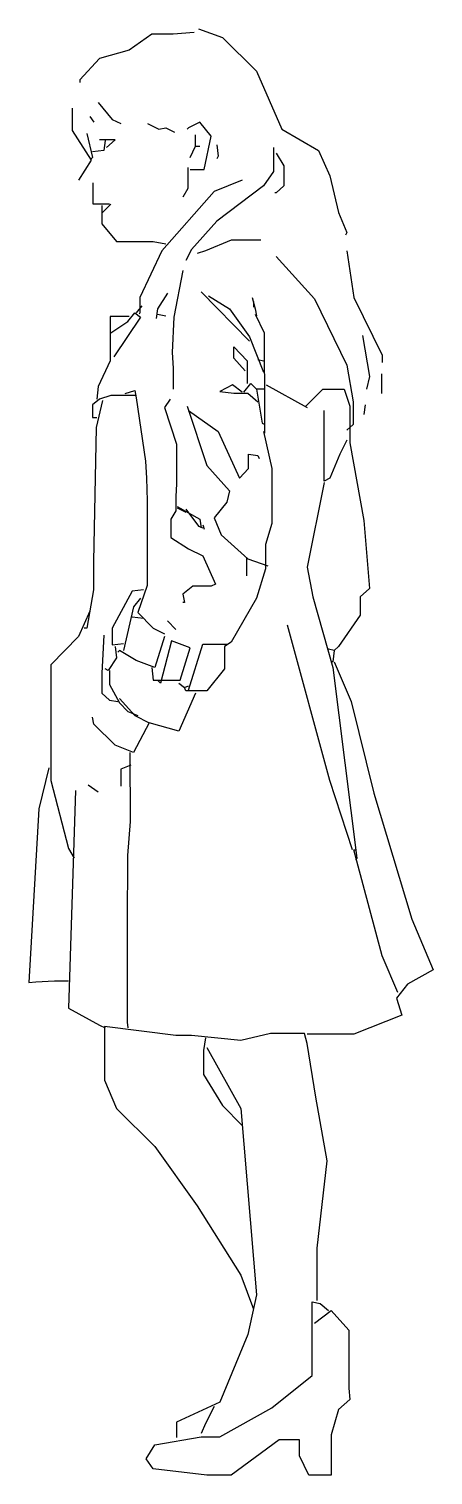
# Model space of a CAD drawing. Header units: millimetres. Extents: x 249.9 to 268, y 339.1 to 403.9.
import ezdxf

# ---------------------------------------------------------------- set-up
doc = ezdxf.new("R2010")
doc.units = ezdxf.units.MM
doc.layers.add('Standard', color=7, linetype='Continuous')

msp = doc.modelspace()

# ---------------------------------------------------------------- linework, layer by layer
at = {"layer": 'Standard', "linetype": 'Continuous'}
for points in [[(257.474, 403.91), (258.551, 403.53), (260.071, 402.01), (261.211, 399.414), (262.857, 398.463), (263.364, 397.324), (263.744, 395.676), (264.124, 394.79), (264.061, 394.664)], [(257.284, 403.752), (256.334, 403.672), (255.384, 403.672), (254.371, 402.96), (253.041, 402.58), (252.154, 401.63), (252.154, 401.503)], [(252.977, 400.617), (253.611, 399.857), (253.991, 399.667)], [(251.806, 400.364), (251.806, 399.35), (252.661, 398.02), (252.091, 397.133)], [(252.597, 399.983), (252.787, 399.73)], [(255.194, 399.667), (255.701, 399.414), (256.017, 399.477), (256.397, 399.287)], [(257.094, 397.608), (257.727, 397.608), (258.044, 399.097), (257.537, 399.73), (257.031, 399.477), (256.967, 399.414)], [(252.471, 399.223), (252.724, 398.147), (252.661, 398.084)], [(253.294, 398.907), (253.231, 398.463), (252.724, 398.4)], [(253.357, 398.59), (253.737, 398.938), (253.041, 398.938)], [(257.094, 398.147), (257.347, 398.654), (257.537, 398.654)], [(257.347, 398.654), (257.347, 399.16)], [(258.297, 398.716), (258.361, 398.21), (258.297, 398.084)], [(260.831, 398.59), (260.831, 397.513), (260.387, 396.88), (258.297, 395.296), (257.157, 394.03), (256.904, 393.523)], [(260.957, 398.336), (261.306, 397.767), (261.306, 396.88), (260.957, 396.563), (260.894, 396.563)], [(256.999, 397.704), (256.999, 396.753), (256.777, 396.374)], [(253.484, 396.057), (252.756, 396.057), (252.756, 397.006)], [(259.437, 397.133), (258.171, 396.627), (255.827, 393.966), (254.846, 391.877), (254.846, 391.18), (254.814, 391.117)], [(253.136, 395.994), (253.136, 395.17), (253.801, 394.378), (255.447, 394.378), (256.017, 394.284)], [(253.547, 396.057), (253.167, 395.676)], [(260.261, 394.442), (258.931, 394.442), (257.791, 393.966), (257.411, 393.84)], [(260.957, 393.713), (262.667, 391.813), (264.124, 388.836), (264.409, 387.19), (264.409, 386.176), (264.124, 385.923)], [(264.124, 393.966), (264.441, 391.877), (265.707, 389.28), (265.707, 388.963)], [(256.777, 393.08), (256.366, 390.99), (256.287, 389.407), (256.342, 388.71), (256.342, 387.76)], [(256.081, 392.067), (255.637, 391.37), (255.574, 390.926)], [(257.601, 392.13), (259.754, 389.914)], [(257.917, 391.94), (258.867, 391.37), (259.754, 390.103), (260.387, 388.52)], [(259.881, 391.877), (260.007, 391.37), (260.071, 391.053)], [(259.944, 391.687), (259.944, 391.433)], [(254.371, 391.022), (253.516, 391.022), (253.516, 389.027), (252.977, 387.887), (252.914, 387.317)], [(253.547, 390.293), (254.307, 390.8), (254.624, 391.18), (254.877, 390.99), (253.674, 389.216)], [(254.941, 391.497), (254.687, 391.18)], [(255.637, 391.117), (256.017, 391.053)], [(260.007, 391.117), (260.419, 390.293), (260.435, 386.62), (260.435, 385.796)], [(259.564, 388.584), (259.057, 389.154), (259.057, 389.66), (259.659, 389.027), (259.659, 388.013)], [(264.821, 390.167), (265.137, 388.33), (265.011, 387.76)], [(260.134, 389.09), (260.387, 389.027)], [(265.676, 388.457), (265.676, 387.57)], [(254.181, 387.57), (254.624, 387.697), (254.687, 387.38), (255.099, 384.53), (255.147, 383.77), (255.17, 382.756), (255.17, 378.957), (254.751, 377.753), (255.447, 377.057), (255.954, 376.803)], [(259.437, 387.633), (258.994, 387.95), (258.424, 387.665), (259.057, 387.585), (259.691, 387.585), (260.134, 387.19)], [(259.501, 387.633), (259.817, 388.013), (260.071, 387.76)], [(260.451, 387.76), (260.071, 387.76), (260.324, 386.24), (260.451, 386.176)], [(260.514, 387.95), (262.351, 386.937)], [(262.287, 387.001), (263.047, 387.76), (263.997, 387.76), (264.251, 387.001), (264.251, 385.353), (264.884, 381.87), (265.137, 378.83), (264.726, 378.45), (264.726, 377.627), (263.744, 376.233), (263.554, 376.043), (263.301, 376.107)], [(253.167, 387.253), (252.882, 386.05), (252.772, 380.034), (252.772, 378.767), (252.471, 377.057), (252.344, 377.057)], [(254.687, 387.475), (253.547, 387.475), (253.041, 387.317), (252.724, 387.063), (252.724, 386.494), (252.914, 386.494)], [(256.207, 387.317), (255.954, 386.937), (256.492, 385.29), (256.492, 383.517), (256.461, 382.947), (256.461, 382.313), (256.239, 381.933), (256.239, 381.11), (257.031, 380.603), (257.664, 380.287), (258.234, 379.02), (258.044, 378.925), (257.221, 378.925), (256.777, 378.577), (256.841, 378.197), (256.777, 378.197)], [(256.967, 387.001), (257.854, 384.34), (258.867, 383.2), (258.741, 382.694), (258.171, 381.997), (258.487, 381.237), (259.691, 380.16), (260.577, 379.843)], [(264.947, 387.063), (264.884, 386.62)], [(257.031, 386.81), (258.361, 385.86), (259.311, 383.77), (259.722, 384.213), (259.722, 384.847), (260.134, 384.784), (260.197, 384.657)], [(264.124, 385.48), (263.807, 384.847), (263.364, 383.77), (263.111, 383.643), (263.111, 386.81)], [(260.387, 385.86), (260.767, 384.213), (260.767, 381.744), (260.482, 380.793), (260.482, 379.716), (260.071, 378.387), (258.931, 376.423), (258.646, 376.233), (258.646, 375.22), (257.854, 374.239), (256.904, 374.239), (256.841, 374.397)], [(263.111, 383.58), (262.351, 379.78), (262.604, 378.45), (263.491, 375.284), (264.567, 366.733), (264.504, 366.67)], [(256.524, 382.503), (257.537, 381.933), (257.601, 381.553)], [(256.524, 382.44), (256.904, 382.251)], [(256.904, 382.377), (257.474, 381.617), (257.664, 381.553)], [(257.664, 381.68), (257.727, 381.49)], [(259.627, 380.223), (259.627, 379.4)], [(255.004, 378.767), (254.497, 378.704), (253.611, 377.057), (253.611, 376.296), (254.117, 376.36)], [(254.877, 378.387), (254.561, 378.006), (254.117, 376.043)], [(252.597, 377.817), (252.091, 376.676), (250.856, 375.41), (250.856, 370.216), (251.647, 367.176), (251.901, 366.733)], [(254.497, 377.563), (255.004, 377.501)], [(256.081, 377.374), (256.461, 376.994)], [(253.231, 376.74), (253.136, 375.03), (253.136, 374.143), (253.484, 373.827), (253.864, 373.763)], [(255.954, 376.676), (255.511, 375.284), (254.687, 375.6), (253.927, 376.043), (253.864, 375.98)], [(264.377, 367.114), (263.364, 370.216), (261.464, 377.183)], [(253.737, 376.233), (253.801, 375.727), (253.421, 375.157), (253.294, 375.22)], [(255.384, 375.284), (255.447, 374.713), (256.651, 374.713), (257.094, 376.17), (256.271, 376.487), (255.764, 374.586), (255.637, 374.713)], [(257.031, 374.27), (257.664, 376.329), (258.741, 376.329)], [(263.554, 376.043), (263.491, 375.537), (263.427, 375.537)], [(263.554, 375.537), (264.314, 373.763), (265.327, 369.647), (267.037, 364.01), (267.987, 361.73), (266.847, 361.097), (266.341, 360.463), (266.594, 359.704), (264.441, 358.848), (262.351, 358.848)], [(253.484, 375.157), (253.484, 374.523), (253.927, 373.7), (254.307, 373.32), (254.751, 373.13)], [(257.347, 374.143), (256.587, 372.433), (255.257, 372.813), (254.561, 371.483), (253.737, 371.8), (252.787, 372.751), (252.724, 373.067)], [(256.587, 374.586), (256.841, 374.397), (257.031, 374.46)], [(253.927, 373.89), (254.624, 373.13), (255.257, 372.813)], [(254.402, 371.483), (254.418, 368.38), (254.299, 366.86), (254.272, 363.756), (254.272, 359.387), (254.307, 359.133)], [(250.761, 370.787), (250.317, 368.95), (249.874, 361.16), (250.191, 361.192), (251.014, 361.239), (251.647, 361.239)], [(254.434, 370.914), (253.991, 370.723), (253.991, 369.963)], [(251.964, 369.773), (251.647, 360.02), (253.041, 359.26), (253.294, 359.133)], [(252.534, 370.027), (252.977, 369.71)], [(266.404, 360.716), (265.707, 362.364), (264.567, 366.607), (264.441, 367.114), (264.504, 367.114)], [(262.794, 346.91), (262.794, 349.253), (263.237, 353.18), (262.731, 356.03), (262.351, 358.437), (262.224, 358.88), (260.704, 358.88), (259.374, 358.563), (257.157, 358.785), (256.461, 358.785), (253.262, 359.197), (253.262, 356.79), (253.801, 355.523), (255.511, 353.813), (257.411, 351.154), (259.374, 348.05), (259.944, 346.53)], [(257.791, 358.69), (257.696, 358.12), (257.696, 357.043), (258.551, 355.65), (259.437, 354.763)], [(257.854, 358.247), (259.374, 355.523), (260.071, 347.164), (259.691, 345.39), (258.424, 342.35), (256.492, 341.463), (256.492, 340.767)], [(262.667, 345.897), (263.427, 346.466), (264.219, 345.58), (264.219, 342.983), (264.251, 342.477), (263.744, 342.034), (263.427, 340.893), (263.427, 339.088), (262.414, 339.088), (262.002, 339.944), (262.002, 340.671), (261.084, 340.671), (258.931, 339.088), (257.854, 339.088), (255.447, 339.374), (255.131, 339.817), (255.511, 340.45), (257.601, 340.798), (258.424, 340.798), (260.767, 342.097), (262.572, 343.553), (262.572, 346.847), (262.921, 346.784), (263.301, 346.466)], [(258.171, 342.16), (257.791, 341.4), (257.601, 340.957)]]:
    msp.add_lwpolyline(points, dxfattribs=at)

doc.saveas('drawing.dxf')
